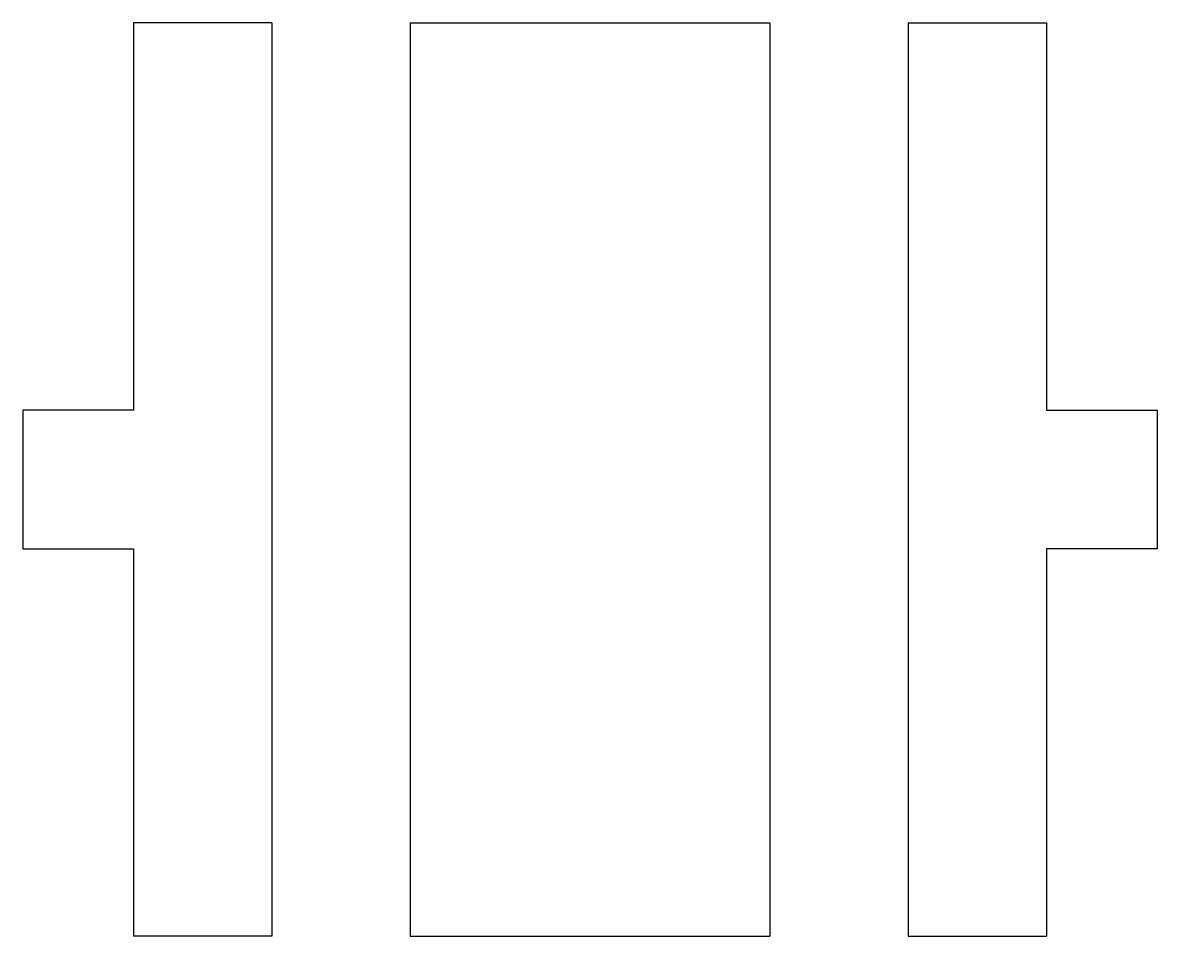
# Model space of a CAD drawing. Header units: millimetres. Extents: x -2.05 to 2.05, y -1.65 to 1.65.
import ezdxf

# ---------------------------------------------------------------- set-up
doc = ezdxf.new("R2010")
doc.units = ezdxf.units.MM

msp = doc.modelspace()

# ---------------------------------------------------------------- linework, layer by layer
at = {"color": 236, "linetype": 'Continuous'}
for p, q in [((-1.65, 1.65), (-1.65, 0.25)), ((-1.15, 1.65), (-1.65, 1.65)), ((-1.15, 1.65), (-1.15, -1.65)), ((-0.65, 1.65), (0.65, 1.65)), ((-0.65, 1.65), (-0.65, -1.65)), ((0.65, 1.65), (0.65, -1.65)), ((1.15, 1.65), (1.65, 1.65)), ((1.15, 1.65), (1.15, -1.65)), ((1.65, 1.65), (1.65, 0.25)), ((-2.05, 0.25), (-2.05, -0.25)), ((-1.65, 0.25), (-2.05, 0.25)), ((1.65, 0.25), (2.05, 0.25)), ((2.05, 0.25), (2.05, -0.25)), ((-2.05, -0.25), (-1.65, -0.25)), ((-1.65, -0.25), (-1.65, -1.65)), ((2.05, -0.25), (1.65, -0.25)), ((1.65, -0.25), (1.65, -1.65)), ((-1.15, -1.65), (-1.65, -1.65)), ((-0.65, -1.65), (0.65, -1.65)), ((1.15, -1.65), (1.65, -1.65))]:
    msp.add_line(p, q, dxfattribs=at)

doc.saveas('drawing.dxf')
